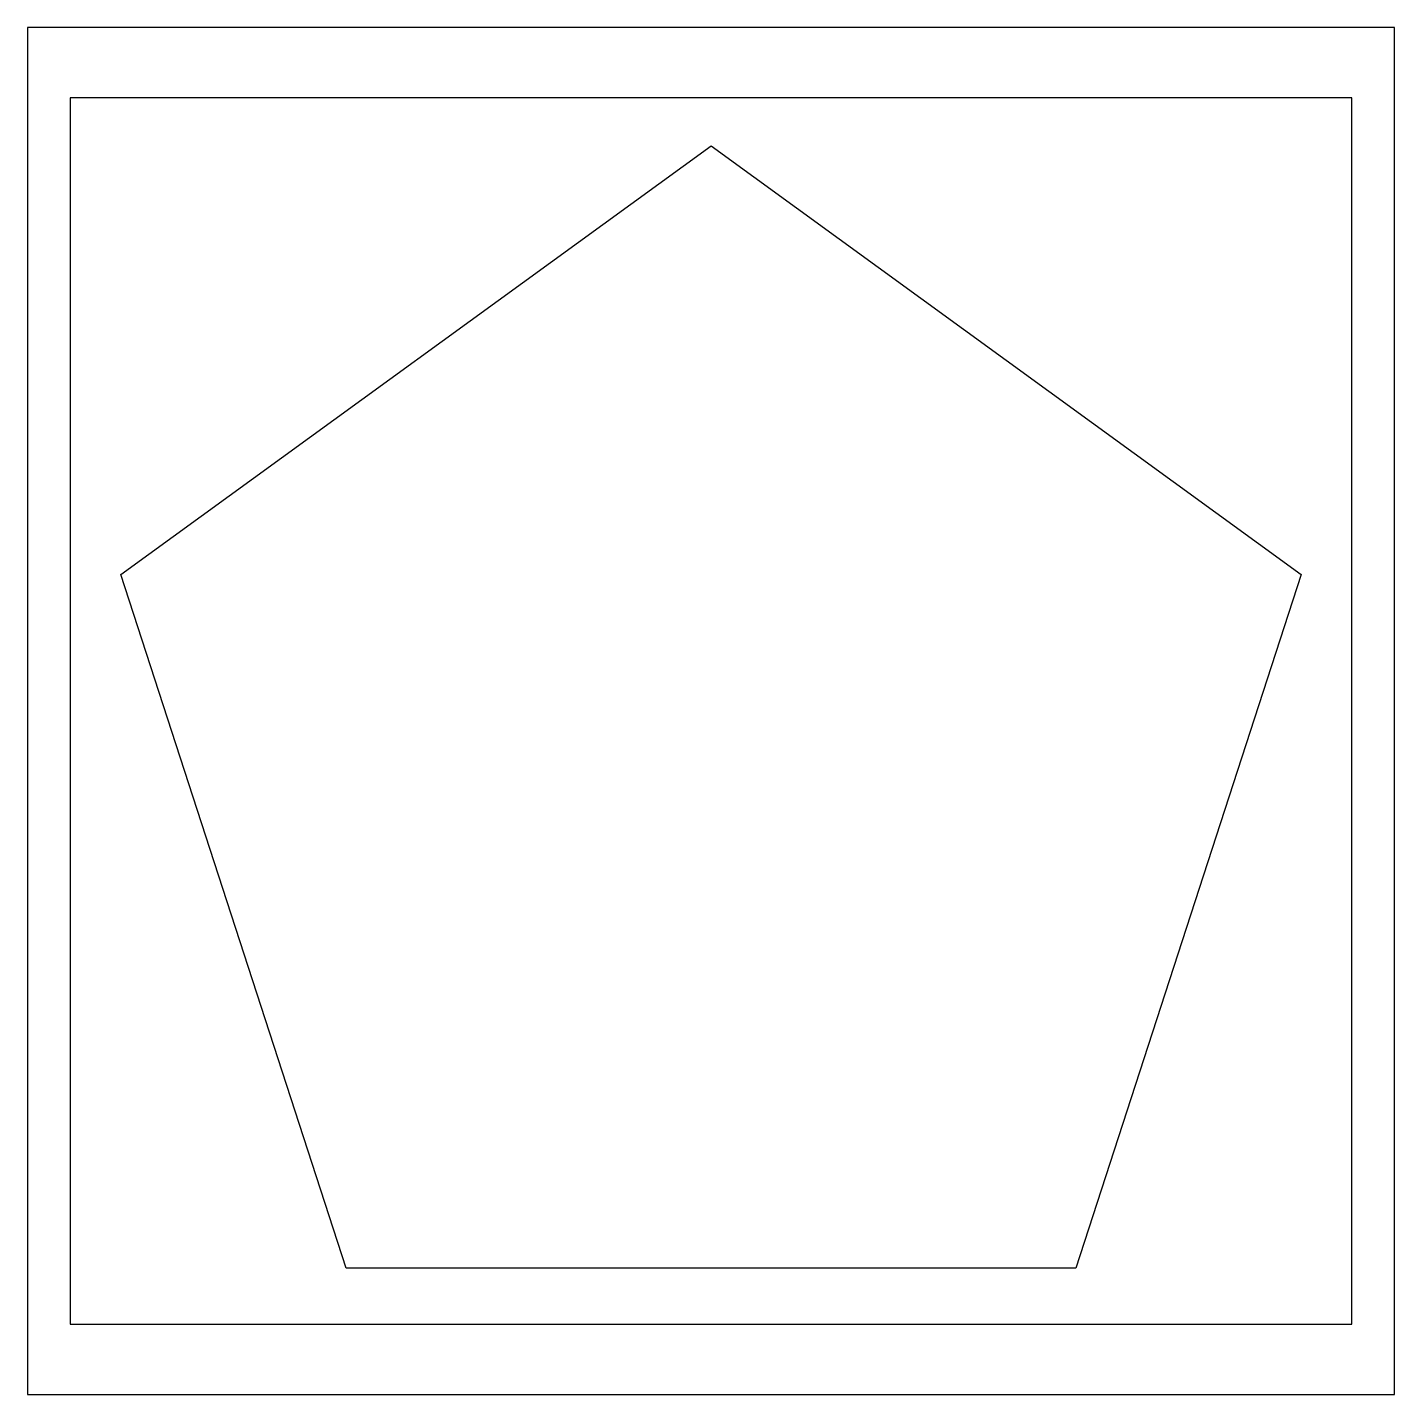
# Model space of a CAD drawing. Header units: millimetres. Extents: x 0 to 1000, y 0 to 1000.
import ezdxf

# ---------------------------------------------------------------- set-up
doc = ezdxf.new("R2010")
doc.units = ezdxf.units.MM
doc.layers.get('0').update_dxf_attribs({"color": 2})
doc.layers.add('1', color=1, linetype='Continuous')
doc.layers.add('2', color=7, linetype='Continuous')

msp = doc.modelspace()

# ---------------------------------------------------------------- linework, layer by layer
at = {"color": 2}
msp.add_lwpolyline([(0, 0), (1000, 0), (1000, 1000), (0, 1000)], close=True, dxfattribs=at)
at = {"layer": '1', "color": 1}
for p, q in [((31.3, 948.4), (31.3, 51.6)), ((968.7, 948.4), (31.3, 948.4)), ((968.7, 51.6), (968.7, 948.4)), ((31.3, 51.6), (968.7, 51.6))]:
    msp.add_line(p, q, dxfattribs=at)
at = {"layer": '2'}
msp.add_lwpolyline([(500, 913.4), (931.6, 599.8), (766.8, 92.4), (233.2, 92.4), (68.4, 599.8)], close=True, dxfattribs=at)

doc.saveas('drawing.dxf')
